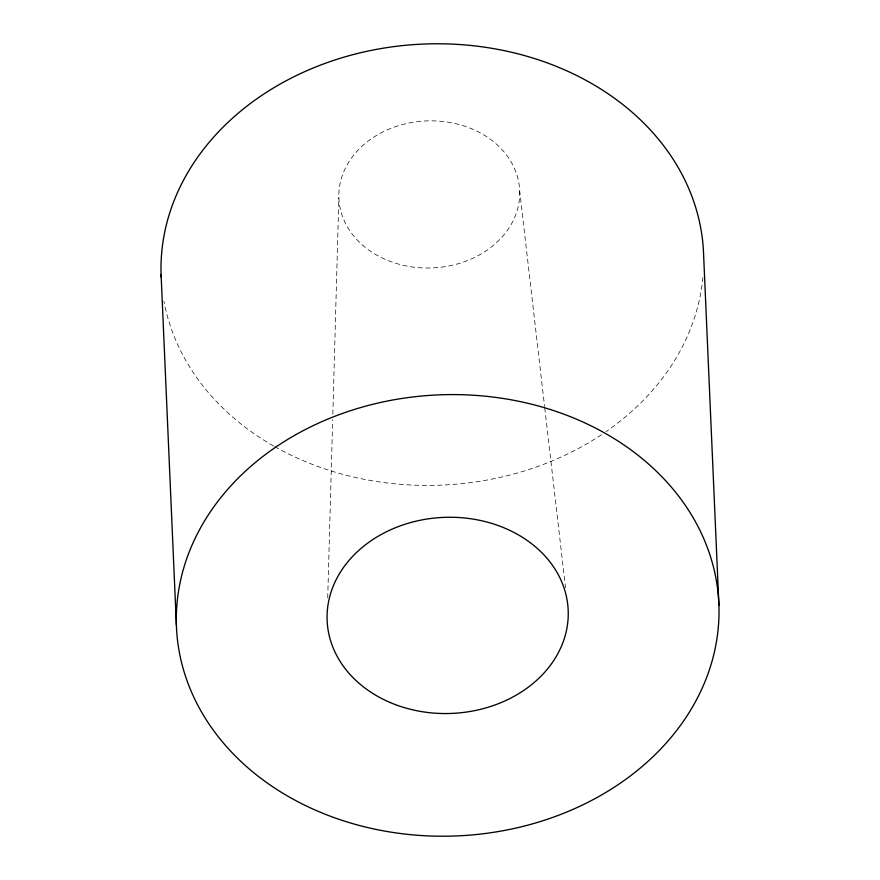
<?xml version="1.0" encoding="UTF-8"?>
<svg xmlns="http://www.w3.org/2000/svg" width="880" height="880" viewBox="0 0 880 880"><rect width="100%" height="100%" fill="white"/><g stroke="black" fill="none" stroke-linecap="round" stroke-linejoin="round"><path stroke-width="0.66" stroke-dasharray="4.4 3.3" d="M327.712 597.883L332.673 419.738M332.827 414.26L338.855 197.736M519.695 191.125A90.486 73.568 -2.5 0 1 386.166 259.765A90.486 73.568 -2.5 0 1 381.975 132.407A90.486 73.568 -2.5 0 1 519.695 191.125L544.588 406.516M544.742 407.88L565.543 587.818M702.9 277.497A271.447 220.715 -2.5 0 1 606.045 431.651M601.535 434.709A271.447 220.715 -2.5 0 1 274.747 446.655M273.559 445.984A271.447 220.715 -2.5 0 1 163.966 301.224"/><path stroke-width="1.32" d="M718.916 605.484A271.447 220.715 -2.5 0 0 305.745 429.319A271.447 220.715 -2.5 0 0 318.318 811.404A271.447 220.715 -2.5 0 0 718.916 605.484L703.604 254.683A271.447 220.715 -2.5 0 0 423.445 44.066A271.447 220.715 -2.5 0 0 161.194 277.167M161.084 274.516L176.396 625.317M390.17 702.515A120.637 98.098 -2.5 0 0 568.216 610.995A120.637 98.098 -2.5 0 0 384.582 532.697A120.637 98.098 -2.5 0 0 390.17 702.515"/></g></svg>
